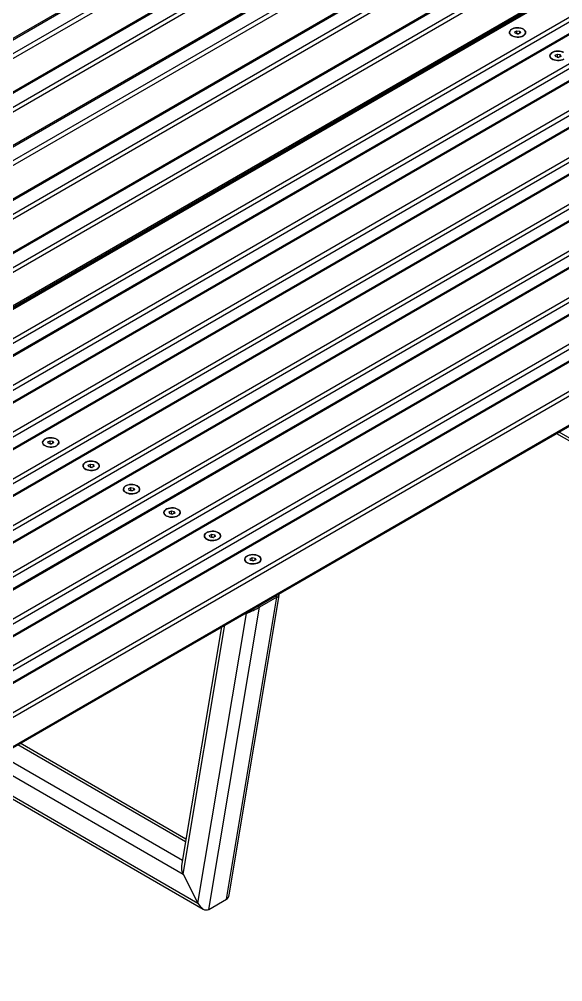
# Model space of a CAD drawing. Header units: millimetres. Extents: x 2692 to 8632, y -671 to 3529.
# Drawn here: x 7421 to 7944, y 778 to 1702 of the extents above; entities that cross this region are included whole.
import ezdxf

# ---------------------------------------------------------------- set-up
doc = ezdxf.new("R2010")
doc.units = ezdxf.units.MM

# ---------------------------------------------------------------- blocks, each defined once
blk = doc.blocks.new('izometria')
for p, q in [((-2638.26, 1025.28), (-1369.71, 1757.6)), ((-2637.66, 1027.05), (-1369.11, 1759.37)), ((-2637.77, 1012.21), (-1369.22, 1744.53)), ((-1366.79, 1741.09), (-2635.34, 1008.77)), ((-2631.58, 979.18), (-1363.03, 1711.5)), ((-2632.18, 977.41), (-1363.63, 1709.73)), ((-2631.68, 964.34), (-1363.13, 1696.66)), ((-1360.71, 1693.22), (-2629.26, 960.9)), ((-2626.09, 929.54), (-1357.54, 1661.86)), ((-2625.5, 931.31), (-1356.95, 1663.63)), ((-2625.6, 916.47), (-1357.05, 1648.79)), ((-1354.62, 1645.35), (-2623.17, 913.04)), ((-2620.01, 881.67), (-1351.46, 1613.99)), ((-2619.41, 883.44), (-1350.86, 1615.76)), ((-2619.52, 868.6), (-1350.97, 1600.92)), ((-1348.54, 1597.48), (-2617.09, 865.17)), ((-2613.92, 833.8), (-1345.37, 1566.12)), ((-2613.33, 835.57), (-1344.78, 1567.89)), ((-2613.43, 820.73), (-1344.88, 1553.05)), ((-1342.46, 1549.62), (-2611.01, 817.3)), ((-2607.84, 785.93), (-1339.29, 1518.25)), ((-2607.24, 787.71), (-1338.7, 1520.02)), ((-1350.07, 1510.63), (-2618.62, 778.31)), ((-1348.57, 1510.48), (-2617.12, 778.17)), ((-2593.07, 764.29), (-1324.52, 1496.6)), ((-1322.4, 1492.93), (-2590.95, 760.61)), ((-1311.18, 1488.18), (-2579.72, 755.86)), ((-1309.68, 1488.03), (-2578.23, 755.71)), ((-2554.18, 741.84), (-1285.63, 1474.15)), ((-1283.51, 1470.48), (-2552.06, 738.16)), ((-1421.1, 1469.62), (-1421.27, 1470.93)), ((-1272.28, 1465.73), (-2540.83, 733.41)), ((-1270.78, 1465.58), (-2539.33, 733.26)), ((-1423.84, 1469.45), (-1423.67, 1468.14)), ((-1407.89, 1464.47), (-1405.73, 1465.59)), ((-1407.29, 1462.83), (-1407.89, 1464.47)), ((-1404.54, 1462.31), (-1407.29, 1462.83)), ((-1406, 1462.59), (-1405.73, 1462.73)), ((-1405.73, 1465.59), (-1402.98, 1465.06)), ((-1405.73, 1462.73), (-1405.73, 1465.59)), ((-1405.73, 1462.73), (-1404.35, 1462.47)), ((-1402.38, 1463.43), (-1404.54, 1462.31)), ((-1404.27, 1462.45), (-1404.35, 1462.47)), ((-1404.35, 1462.47), (-1404.27, 1462.45)), ((-1402.98, 1465.06), (-1402.38, 1463.43)), ((-1402.98, 1463.12), (-1402.98, 1465.06)), ((-1451.41, 1453.53), (-1451.24, 1452.23)), ((-1440.81, 1459.65), (-1440.64, 1458.35)), ((-2515.29, 719.38), (-1246.74, 1451.7)), ((-1244.62, 1448.03), (-2513.17, 715.71)), ((-1233.39, 1443.28), (-2501.94, 710.96)), ((-1231.89, 1443.13), (-2500.44, 710.81)), ((-1468.1, 1443.89), (-1467.93, 1442.59)), ((-1466.24, 1444.97), (-1466.07, 1443.66)), ((-1369, 1442.02), (-1366.84, 1443.13)), ((-1366.84, 1443.13), (-1364.08, 1442.61)), ((-1366.84, 1440.28), (-1366.84, 1443.13)), ((-1368.4, 1440.38), (-1369, 1442.02)), ((-1365.65, 1439.86), (-1368.4, 1440.38)), ((-1367.11, 1440.14), (-1366.84, 1440.28)), ((-1366.84, 1440.28), (-1365.46, 1440.02)), ((-1363.49, 1440.98), (-1365.65, 1439.86)), ((-1365.38, 1440), (-1365.46, 1440.02)), ((-1365.46, 1440.02), (-1365.38, 1440)), ((-1364.08, 1442.61), (-1363.49, 1440.98)), ((-1364.08, 1440.67), (-1364.08, 1442.61)), ((-2476.4, 696.93), (-1207.85, 1429.25)), ((-1205.73, 1425.58), (-2474.28, 693.26)), ((-1194.5, 1420.83), (-2463.05, 688.51)), ((-1193, 1420.68), (-2461.55, 688.36)), ((-2437.51, 674.48), (-1168.96, 1406.8)), ((-1166.84, 1403.13), (-2435.39, 670.81)), ((-1155.61, 1398.38), (-2424.16, 666.06)), ((-1154.11, 1398.23), (-2422.66, 665.91)), ((-2398.62, 652.03), (-1130.07, 1384.35)), ((-1127.95, 1380.67), (-2396.5, 648.36)), ((-1116.72, 1375.93), (-2385.27, 643.61)), ((-1115.22, 1375.78), (-2383.77, 643.46)), ((-2359.73, 629.58), (-1091.18, 1361.9)), ((-1089.06, 1358.22), (-2357.61, 625.91)), ((-1077.83, 1353.47), (-2346.38, 621.16)), ((-1076.33, 1353.33), (-2344.88, 621.01)), ((-1644.47, 1340.68), (-1644.24, 1342.21)), ((-1642.42, 1341.86), (-1642.2, 1343.39)), ((-2320.84, 607.13), (-1052.29, 1339.45)), ((-1050.17, 1335.77), (-2318.72, 603.45)), ((-1661.44, 1330.88), (-1661.21, 1332.41)), ((-1038.94, 1331.02), (-2307.49, 598.7)), ((-1037.44, 1330.87), (-2305.99, 598.56)), ((-1673.9, 1323.69), (-1673.67, 1325.22)), ((-2281.95, 584.68), (-1013.4, 1317)), ((-1011.28, 1313.32), (-2279.83, 581)), ((-1694.32, 1311.9), (-1694.09, 1313.43)), ((-1703.55, 1307.97), (-1702.34, 1307.27)), ((-1697.28, 1311.59), (-1697.51, 1310.06)), ((-1714.86, 1301.44), (-1713.65, 1300.74)), ((-2279.83, 553.24), (-1011.28, 1285.56)), ((-1734.18, 1290.29), (-1732.97, 1289.59)), ((-1731.84, 1291.64), (-1730.62, 1290.94)), ((-2280.45, 551.87), (-1011.9, 1284.18)), ((-1367.75, 1078.75), (-1142.37, 948.64)), ((-1365.41, 1080.11), (-1147.38, 954.24)), ((-1856.9, 1070.55), (-1854.74, 1071.67)), ((-1856.31, 1068.92), (-1856.9, 1070.55)), ((-1853.55, 1068.39), (-1856.31, 1068.92)), ((-1855.01, 1068.67), (-1854.74, 1068.81)), ((-1854.74, 1071.67), (-1851.99, 1071.15)), ((-1854.74, 1068.81), (-1854.74, 1071.67)), ((-1854.74, 1068.81), (-1853.37, 1068.55)), ((-1851.39, 1069.51), (-1853.55, 1068.39)), ((-1853.28, 1068.53), (-1853.37, 1068.55)), ((-1853.37, 1068.55), (-1853.28, 1068.53)), ((-1851.99, 1071.15), (-1851.39, 1069.51)), ((-1851.99, 1069.2), (-1851.99, 1071.15)), ((-1818.01, 1048.1), (-1815.85, 1049.22)), ((-1817.42, 1046.46), (-1818.01, 1048.1)), ((-1814.66, 1045.94), (-1817.42, 1046.46)), ((-1816.12, 1046.22), (-1815.85, 1046.36)), ((-1815.85, 1049.22), (-1813.1, 1048.7)), ((-1815.85, 1046.36), (-1815.85, 1049.22)), ((-1815.85, 1046.36), (-1814.47, 1046.1)), ((-1812.5, 1047.06), (-1814.66, 1045.94)), ((-1814.39, 1046.08), (-1814.47, 1046.1)), ((-1814.47, 1046.1), (-1814.39, 1046.08)), ((-1813.1, 1048.7), (-1812.5, 1047.06)), ((-1813.1, 1046.75), (-1813.1, 1048.7)), ((-1779.12, 1025.65), (-1776.96, 1026.77)), ((-1776.96, 1026.77), (-1774.21, 1026.25)), ((-1776.96, 1023.91), (-1776.96, 1026.77)), ((-1778.53, 1024.01), (-1779.12, 1025.65)), ((-1775.77, 1023.49), (-1778.53, 1024.01)), ((-1777.23, 1023.77), (-1776.96, 1023.91)), ((-1776.96, 1023.91), (-1775.58, 1023.65)), ((-1773.61, 1024.61), (-1775.77, 1023.49)), ((-1775.5, 1023.63), (-1775.58, 1023.65)), ((-1775.58, 1023.65), (-1775.5, 1023.63)), ((-1774.21, 1026.25), (-1773.61, 1024.61)), ((-1774.21, 1024.3), (-1774.21, 1026.25)), ((-1740.23, 1003.2), (-1738.07, 1004.32)), ((-1739.63, 1001.56), (-1740.23, 1003.2)), ((-1736.88, 1001.04), (-1739.63, 1001.56)), ((-1738.34, 1001.32), (-1738.07, 1001.46)), ((-1738.07, 1004.32), (-1735.32, 1003.79)), ((-1738.07, 1001.46), (-1738.07, 1004.32)), ((-1738.07, 1001.46), (-1736.69, 1001.2)), ((-1734.72, 1002.16), (-1736.88, 1001.04)), ((-1736.61, 1001.18), (-1736.69, 1001.2)), ((-1736.69, 1001.2), (-1736.61, 1001.18)), ((-1735.32, 1003.79), (-1734.72, 1002.16)), ((-1735.32, 1001.85), (-1735.32, 1003.79)), ((-1701.34, 980.75), (-1699.18, 981.86)), ((-1700.74, 979.11), (-1701.34, 980.75)), ((-1699.18, 981.86), (-1696.43, 981.34)), ((-1699.18, 979.01), (-1699.18, 981.86)), ((-1696.43, 981.34), (-1695.83, 979.71)), ((-1696.43, 979.4), (-1696.43, 981.34)), ((-1697.99, 978.59), (-1700.74, 979.11)), ((-1699.45, 978.87), (-1699.18, 979.01)), ((-1699.18, 979.01), (-1697.8, 978.75)), ((-1695.83, 979.71), (-1697.99, 978.59)), ((-1697.72, 978.73), (-1697.8, 978.75)), ((-1697.8, 978.75), (-1697.72, 978.73)), ((-1662.45, 958.3), (-1660.29, 959.41)), ((-1661.85, 956.66), (-1662.45, 958.3)), ((-1659.1, 956.14), (-1661.85, 956.66)), ((-1660.56, 956.41), (-1660.29, 956.56)), ((-1660.29, 959.41), (-1657.53, 958.89)), ((-1660.29, 956.56), (-1660.29, 959.41)), ((-1660.29, 956.56), (-1658.91, 956.29)), ((-1656.94, 957.25), (-1659.1, 956.14)), ((-1658.83, 956.28), (-1658.91, 956.29)), ((-1658.91, 956.29), (-1658.83, 956.28)), ((-1657.53, 958.89), (-1656.94, 957.25)), ((-1657.53, 956.95), (-1657.53, 958.89)), ((-1685.13, 631.15), (-1636.51, 921.53)), ((-1682.63, 635.27), (-1634.45, 922.99)), ((-1636.51, 921.53), (-1653.48, 911.73)), ((-1636.51, 921.53), (-1638.31, 922.57)), ((-1634.48, 923.06), (-1635.97, 923.92)), ((-1702.1, 621.35), (-1653.48, 911.73)), ((-1653.48, 911.73), (-1655.28, 912.77)), ((-1712.51, 627.36), (-1665.88, 905.82)), ((-1665.88, 905.82), (-1670.34, 904.07)), ((-1665.88, 905.82), (-1666.59, 906.24)), ((-1689.96, 892.75), (-1728.34, 663.58)), ((-1726.75, 655.17), (-1686.64, 894.66)), ((-1885.84, 779.67), (-1724.5, 686.53)), ((-1724.08, 689), (-1883.49, 781.02)), ((-1902.81, 769.87), (-1727.49, 668.67)), ((-1914.12, 763.34), (-1726.75, 655.17)), ((-1933.44, 752.19), (-1707.49, 621.76)), ((-1931.09, 753.54), (-1712.51, 627.36)), ((-1726.75, 655.17), (-1712.51, 627.36)), ((-1702.1, 621.35), (-1685.13, 631.15))]:
    blk.add_line(p, q)
at = {"flags": 128}
for points in [[(-1412.75, 1463.03), (-1412.23, 1462.1), (-1411.38, 1461.26), (-1410.23, 1460.55), (-1408.85, 1460), (-1407.29, 1459.63), (-1405.63, 1459.46), (-1403.95, 1459.51), (-1402.33, 1459.76), (-1400.83, 1460.2), (-1399.54, 1460.83), (-1398.5, 1461.59), (-1397.78, 1462.47), (-1397.4, 1463.42), (-1397.39, 1464.39), (-1397.73, 1465.34), (-1398.42, 1466.23), (-1399.43, 1467.01), (-1400.7, 1467.64), (-1402.18, 1468.11), (-1403.8, 1468.38), (-1405.48, 1468.44), (-1407.14, 1468.29), (-1408.71, 1467.94), (-1410.12, 1467.4), (-1411.29, 1466.7), (-1412.17, 1465.88), (-1412.72, 1464.96), (-1412.92, 1463.99), (-1412.75, 1463.03)], [(-1399.63, 1460.77), (-1400.94, 1460.16), (-1402.45, 1459.73), (-1404.08, 1459.5), (-1405.77, 1459.47), (-1407.42, 1459.65), (-1408.97, 1460.04), (-1410.33, 1460.6), (-1411.46, 1461.33), (-1412.29, 1462.17), (-1412.78, 1463.1), (-1412.92, 1464.07), (-1412.69, 1465.03), (-1412.11, 1465.95), (-1411.2, 1466.76), (-1410.01, 1467.45), (-1408.59, 1467.97), (-1407.01, 1468.31), (-1405.35, 1468.44), (-1403.67, 1468.36), (-1402.06, 1468.08), (-1400.59, 1467.6), (-1399.34, 1466.95), (-1398.36, 1466.16), (-1397.69, 1465.27), (-1397.38, 1464.31), (-1397.42, 1463.34), (-1397.83, 1462.4), (-1398.58, 1461.53), (-1399.63, 1460.77)], [(-1373.86, 1440.58), (-1373.34, 1439.65), (-1372.49, 1438.81), (-1371.34, 1438.1), (-1369.96, 1437.55), (-1368.4, 1437.18), (-1366.74, 1437.01), (-1365.06, 1437.06), (-1363.43, 1437.31), (-1361.94, 1437.75), (-1360.65, 1438.37)], [(-1360.54, 1444.56), (-1361.81, 1445.19), (-1363.29, 1445.66), (-1364.91, 1445.92), (-1366.59, 1445.99), (-1368.25, 1445.84), (-1369.82, 1445.49), (-1371.22, 1444.95), (-1372.39, 1444.25), (-1373.28, 1443.42), (-1373.83, 1442.51), (-1374.03, 1441.54), (-1373.86, 1440.58)], [(-1360.74, 1438.32), (-1362.05, 1437.71), (-1363.56, 1437.28), (-1365.19, 1437.04), (-1366.88, 1437.02), (-1368.53, 1437.2), (-1370.08, 1437.59), (-1371.44, 1438.15), (-1372.57, 1438.88), (-1373.4, 1439.72), (-1373.89, 1440.65), (-1374.03, 1441.62), (-1373.8, 1442.58), (-1373.22, 1443.49), (-1372.31, 1444.31), (-1371.12, 1445), (-1369.7, 1445.52), (-1368.12, 1445.86), (-1366.45, 1445.99), (-1364.78, 1445.91), (-1363.17, 1445.63), (-1361.7, 1445.15)], [(-1861.77, 1069.11), (-1861.25, 1068.19), (-1860.39, 1067.35), (-1859.25, 1066.64), (-1857.86, 1066.08), (-1856.31, 1065.71), (-1854.65, 1065.55), (-1852.96, 1065.59), (-1851.34, 1065.84), (-1849.84, 1066.29), (-1848.55, 1066.91), (-1847.52, 1067.68), (-1846.8, 1068.55), (-1846.42, 1069.5), (-1846.4, 1070.47), (-1846.75, 1071.42), (-1847.44, 1072.31), (-1848.44, 1073.09), (-1849.71, 1073.73), (-1851.19, 1074.19), (-1852.81, 1074.46), (-1854.49, 1074.52), (-1856.16, 1074.37), (-1857.73, 1074.02), (-1859.13, 1073.49), (-1860.3, 1072.79), (-1861.18, 1071.96), (-1861.73, 1071.04), (-1861.93, 1070.08), (-1861.77, 1069.11)], [(-1848.64, 1066.85), (-1849.96, 1066.24), (-1851.46, 1065.81), (-1853.1, 1065.58), (-1854.78, 1065.55), (-1856.43, 1065.74), (-1857.98, 1066.12), (-1859.35, 1066.69), (-1860.47, 1067.41), (-1861.3, 1068.26), (-1861.79, 1069.18), (-1861.93, 1070.15), (-1861.7, 1071.12), (-1861.12, 1072.03), (-1860.22, 1072.85), (-1859.03, 1073.53), (-1857.61, 1074.06), (-1856.03, 1074.39), (-1854.36, 1074.52), (-1852.68, 1074.45), (-1851.07, 1074.16), (-1849.61, 1073.68), (-1848.35, 1073.03), (-1847.37, 1072.24), (-1846.71, 1071.35), (-1846.39, 1070.4), (-1846.43, 1069.42), (-1846.84, 1068.48), (-1847.59, 1067.61), (-1848.64, 1066.85)], [(-1822.88, 1046.66), (-1822.35, 1045.73), (-1821.5, 1044.9), (-1820.36, 1044.18), (-1818.97, 1043.63), (-1817.41, 1043.26), (-1815.76, 1043.1), (-1814.07, 1043.14), (-1812.45, 1043.39), (-1810.95, 1043.84), (-1809.66, 1044.46), (-1808.63, 1045.23), (-1807.9, 1046.1), (-1807.53, 1047.05), (-1807.51, 1048.02), (-1807.85, 1048.97), (-1808.55, 1049.86), (-1809.55, 1050.64), (-1810.82, 1051.27), (-1812.3, 1051.74), (-1813.92, 1052.01), (-1815.6, 1052.07), (-1817.26, 1051.92), (-1818.83, 1051.57), (-1820.24, 1051.03), (-1821.41, 1050.34), (-1822.29, 1049.51), (-1822.84, 1048.59), (-1823.04, 1047.63), (-1822.88, 1046.66)], [(-1809.75, 1044.4), (-1811.06, 1043.79), (-1812.57, 1043.36), (-1814.21, 1043.13), (-1815.89, 1043.1), (-1817.54, 1043.28), (-1819.09, 1043.67), (-1820.46, 1044.24), (-1821.58, 1044.96), (-1822.41, 1045.8), (-1822.9, 1046.73), (-1823.04, 1047.7), (-1822.81, 1048.67), (-1822.23, 1049.58), (-1821.32, 1050.4), (-1820.13, 1051.08), (-1818.72, 1051.61), (-1817.14, 1051.94), (-1815.47, 1052.07), (-1813.79, 1051.99), (-1812.18, 1051.71), (-1810.72, 1051.23), (-1809.46, 1050.58), (-1808.48, 1049.79), (-1807.81, 1048.9), (-1807.5, 1047.95), (-1807.54, 1046.97), (-1807.95, 1046.03), (-1808.7, 1045.16), (-1809.75, 1044.4)], [(-1783.99, 1024.21), (-1783.46, 1023.28), (-1782.61, 1022.45), (-1781.46, 1021.73), (-1780.08, 1021.18), (-1778.52, 1020.81), (-1776.86, 1020.64), (-1775.18, 1020.69), (-1773.56, 1020.94), (-1772.06, 1021.38), (-1770.77, 1022.01), (-1769.74, 1022.77), (-1769.01, 1023.65), (-1768.64, 1024.6), (-1768.62, 1025.57), (-1768.96, 1026.52), (-1769.66, 1027.41), (-1770.66, 1028.19), (-1771.93, 1028.82), (-1773.41, 1029.29), (-1775.03, 1029.56), (-1776.71, 1029.62), (-1778.37, 1029.47), (-1779.94, 1029.12), (-1781.35, 1028.58), (-1782.52, 1027.88), (-1783.4, 1027.06), (-1783.95, 1026.14), (-1784.15, 1025.17), (-1783.99, 1024.21)], [(-1770.86, 1021.95), (-1772.17, 1021.34), (-1773.68, 1020.91), (-1775.32, 1020.68), (-1777, 1020.65), (-1778.65, 1020.83), (-1780.2, 1021.22), (-1781.56, 1021.78), (-1782.69, 1022.51), (-1783.52, 1023.35), (-1784.01, 1024.28), (-1784.15, 1025.25), (-1783.92, 1026.21), (-1783.34, 1027.13), (-1782.43, 1027.94), (-1781.24, 1028.63), (-1779.82, 1029.16), (-1778.24, 1029.49), (-1776.58, 1029.62), (-1774.9, 1029.54), (-1773.29, 1029.26), (-1771.82, 1028.78), (-1770.57, 1028.13), (-1769.59, 1027.34), (-1768.92, 1026.45), (-1768.61, 1025.49), (-1768.65, 1024.52), (-1769.06, 1023.58), (-1769.81, 1022.71), (-1770.86, 1021.95)], [(-1745.09, 1001.76), (-1744.57, 1000.83), (-1743.72, 999.99), (-1742.57, 999.28), (-1741.19, 998.73), (-1739.63, 998.36), (-1737.97, 998.19), (-1736.29, 998.24), (-1734.67, 998.49), (-1733.17, 998.93), (-1731.88, 999.55), (-1730.84, 1000.32), (-1730.12, 1001.2), (-1729.74, 1002.15), (-1729.73, 1003.12), (-1730.07, 1004.07), (-1730.76, 1004.96), (-1731.77, 1005.74), (-1733.04, 1006.37), (-1734.52, 1006.84), (-1736.14, 1007.11), (-1737.82, 1007.17), (-1739.48, 1007.02), (-1741.05, 1006.67), (-1742.46, 1006.13), (-1743.63, 1005.43), (-1744.51, 1004.61), (-1745.06, 1003.69), (-1745.26, 1002.72), (-1745.09, 1001.76)], [(-1731.97, 999.5), (-1733.28, 998.89), (-1734.79, 998.46), (-1736.42, 998.22), (-1738.11, 998.2), (-1739.76, 998.38), (-1741.31, 998.77), (-1742.67, 999.33), (-1743.8, 1000.06), (-1744.63, 1000.9), (-1745.12, 1001.83), (-1745.26, 1002.8), (-1745.03, 1003.76), (-1744.45, 1004.67), (-1743.54, 1005.49), (-1742.35, 1006.18), (-1740.93, 1006.7), (-1739.35, 1007.04), (-1737.69, 1007.17), (-1736.01, 1007.09), (-1734.4, 1006.81), (-1732.93, 1006.33), (-1731.68, 1005.68), (-1730.7, 1004.89), (-1730.03, 1004), (-1729.72, 1003.04), (-1729.76, 1002.07), (-1730.17, 1001.13), (-1730.92, 1000.26), (-1731.97, 999.5)], [(-1706.2, 979.3), (-1705.68, 978.38), (-1704.83, 977.54), (-1703.68, 976.83), (-1702.3, 976.28), (-1700.74, 975.91), (-1699.08, 975.74), (-1697.4, 975.78), (-1695.77, 976.04), (-1694.28, 976.48), (-1692.99, 977.1), (-1691.95, 977.87), (-1691.23, 978.75), (-1690.85, 979.7), (-1690.84, 980.67), (-1691.18, 981.62), (-1691.87, 982.51), (-1692.88, 983.28), (-1694.15, 983.92), (-1695.63, 984.38), (-1697.25, 984.65), (-1698.93, 984.72), (-1700.59, 984.57), (-1702.16, 984.22), (-1703.56, 983.68), (-1704.73, 982.98), (-1705.62, 982.15), (-1706.17, 981.24), (-1706.37, 980.27), (-1706.2, 979.3)], [(-1693.08, 977.05), (-1694.39, 976.44), (-1695.9, 976.01), (-1697.53, 975.77), (-1699.22, 975.75), (-1700.87, 975.93), (-1702.42, 976.31), (-1703.78, 976.88), (-1704.91, 977.6), (-1705.74, 978.45), (-1706.23, 979.38), (-1706.37, 980.35), (-1706.14, 981.31), (-1705.56, 982.22), (-1704.65, 983.04), (-1703.46, 983.73), (-1702.04, 984.25), (-1700.46, 984.59), (-1698.8, 984.72), (-1697.12, 984.64), (-1695.51, 984.36), (-1694.04, 983.88), (-1692.79, 983.23), (-1691.81, 982.44), (-1691.14, 981.55), (-1690.82, 980.59), (-1690.87, 979.62), (-1691.28, 978.68), (-1692.02, 977.81), (-1693.08, 977.05)], [(-1667.31, 956.85), (-1666.79, 955.93), (-1665.94, 955.09), (-1664.79, 954.38), (-1663.41, 953.83), (-1661.85, 953.46), (-1660.19, 953.29), (-1658.51, 953.33), (-1656.88, 953.58), (-1655.39, 954.03), (-1654.1, 954.65), (-1653.06, 955.42), (-1652.34, 956.3), (-1651.96, 957.25), (-1651.95, 958.22), (-1652.29, 959.17), (-1652.98, 960.05), (-1653.99, 960.83), (-1655.26, 961.47), (-1656.74, 961.93), (-1658.36, 962.2), (-1660.04, 962.27), (-1661.7, 962.12), (-1663.27, 961.77), (-1664.67, 961.23), (-1665.84, 960.53), (-1666.73, 959.7), (-1667.28, 958.79), (-1667.48, 957.82), (-1667.31, 956.85)], [(-1654.19, 954.6), (-1655.5, 953.99), (-1657.01, 953.56), (-1658.64, 953.32), (-1660.33, 953.3), (-1661.98, 953.48), (-1663.52, 953.86), (-1664.89, 954.43), (-1666.02, 955.15), (-1666.84, 956), (-1667.34, 956.93), (-1667.48, 957.9), (-1667.25, 958.86), (-1666.67, 959.77), (-1665.76, 960.59), (-1664.57, 961.28), (-1663.15, 961.8), (-1661.57, 962.14), (-1659.9, 962.27), (-1658.23, 962.19), (-1656.62, 961.9), (-1655.15, 961.43), (-1653.9, 960.78), (-1652.92, 959.99), (-1652.25, 959.09), (-1651.93, 958.14), (-1651.98, 957.17), (-1652.39, 956.23), (-1653.13, 955.36), (-1654.19, 954.6)]]:
    blk.add_lwpolyline(points, dxfattribs=at)
for centre, start, end in [((-1405.14, 1458.26), 79.45375, 96.35462), ((-1366.25, 1435.81), 79.45375, 96.35462), ((-1854.15, 1064.35), 79.4466, 96.35837), ((-1815.26, 1041.9), 79.4466, 96.35837), ((-1776.37, 1019.44), 79.44969, 96.35735), ((-1737.48, 996.99), 79.4483, 96.35875), ((-1698.59, 974.54), 79.4483, 96.35875), ((-1659.69, 952.09), 79.44676, 96.36029)]:
    blk.add_arc(centre, 4.28, start, end)
for centre, major_axis, ratio, start_param, end_param in [((-1643.25, 918.88), (8.8, 4.15), 0.074862, 5.549764, 6.335081), ((-1643.25, 918.88), (8.8, 4.15), 0.074862, 5.549764, 6.335081), ((-1660.22, 909.09), (8.8, 4.15), 0.074862, 3.978968, 5.549764), ((-1660.22, 909.09), (8.8, 4.15), 0.074862, 3.978968, 5.549764), ((-1721.09, 658.44), (-4.45, 9.43), 0.625219, 0.733421, 1.622692), ((-1721.09, 658.44), (-4.45, 9.43), 0.625219, 0.733421, 1.622692), ((-1689.88, 640.42), (-4.45, 9.43), 0.625219, 3.193488, 3.875014), ((-1689.88, 640.42), (-4.45, 9.43), 0.625219, 3.193488, 3.875014), ((-1706.85, 630.62), (-4.45, 9.43), 0.625219, 1.622692, 3.193488), ((-1706.85, 630.62), (-4.45, 9.43), 0.625219, 1.622692, 3.193488)]:
    blk.add_ellipse(centre, major_axis=major_axis, ratio=ratio, start_param=start_param, end_param=end_param)

msp = doc.modelspace()

# ---------------------------------------------------------------- block references
msp.add_blockref('izometria', (9305.22, 225.82))

doc.saveas('drawing.dxf')
